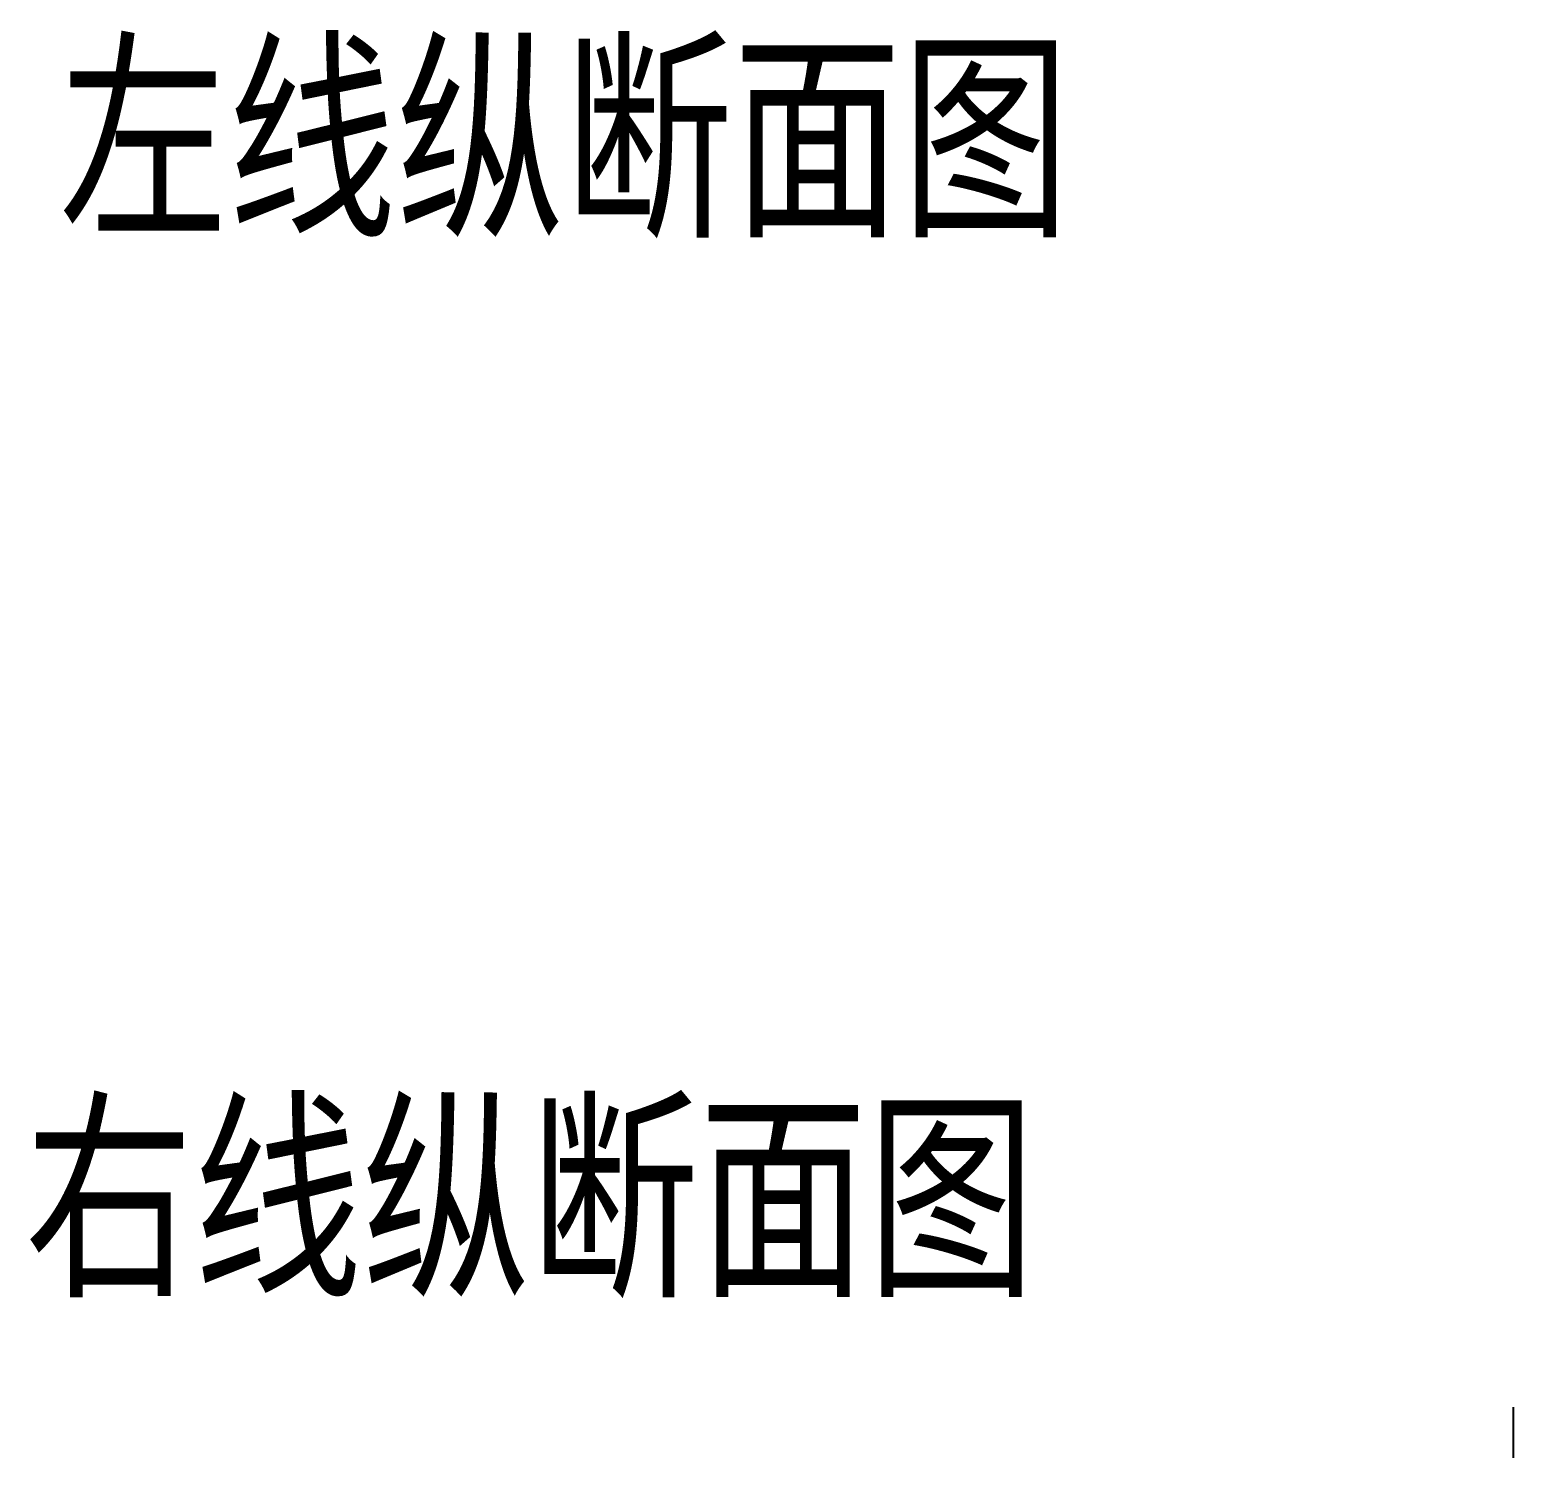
# Model space of a CAD drawing. Header units: millimetres. Extents: x 946 to 3601, y 223 to 2569.
# Drawn here: x 946.2 to 1275.6, y 222.9 to 534.9 of the extents above; entities that cross this region are included whole.
import ezdxf
from ezdxf.enums import TextEntityAlignment as Align

# ---------------------------------------------------------------- set-up
doc = ezdxf.new("R2010")
doc.units = ezdxf.units.MM
doc.layers.add('地质-标注栏', color=1, linetype='Continuous', lineweight=25)
doc.styles.add('LZ_FONTS_FS', font='', dxfattribs={"width": 0.7})
doc.styles.get('LZ_FONTS_FS').set_extended_font_data('仿宋_GB2312')

# ---------------------------------------------------------------- blocks, each defined once
blk = doc.blocks.new('WipeoutBlock')
at = {"color": 7}
blk.add_wipeout([(0, 0), (0, 1), (1, 1), (1, 0)], dxfattribs=at)

msp = doc.modelspace()

# ---------------------------------------------------------------- linework, layer by layer
at = {"layer": '地质-标注栏', "linetype": 'Continuous'}
msp.add_line((1270.39, 233.96), (1270.39, 222.86), dxfattribs=at)

# ---------------------------------------------------------------- block references
at = {"linetype": 'Continuous'}
for p, xscale, yscale in [((1232, 351.36), 3.827567547823446, 1.261189183291599), ((1216.38, 350.73), 2.621621580381725, 0.4605405405405509), ((1226.26, 350.38), 1.289729711171685, 0.3589189189189074), ((1239.78, 351.12), 2.621621580381725, 0.4605405405405509), ((1249.66, 350.77), 1.289729711171685, 0.3654054054053904), ((1264.38, 349.82), 2.621621580381725, 0.4605405405405509), ((1274.26, 349.47), 1.289729711171685, 0.3654054054053904)]:
    msp.add_blockref('WipeoutBlock', p, dxfattribs=dict(at, xscale=xscale, yscale=yscale))

# ---------------------------------------------------------------- texts
at = {"color": 7, "style": 'LZ_FONTS_FS', "width": 0.75}
for s, p in [('左线纵断面图', (1173.47, 493.55, -12.5)), ('右线纵断面图', (1165.99, 261.94))]:
    msp.add_text(s, height=36, dxfattribs=at).set_placement(p, align=Align.RIGHT)

# ---------------------------------------------------------------- next in the draw order: block references
at = {"linetype": 'Continuous'}
for p, xscale, yscale in [((1226.26, 352.38), 1.289729711171685, 0.3589189189189074), ((1235.93, 351.55), 2.072626996839472, 0.9262702702702701), ((1249.66, 352.77), 1.289729711171685, 0.3589189189189074), ((1219.3, 350.73, 0), 1.200000009999894, 0.4800000039999577), ((1223.13, 349.38), 3.227026975477156, 0.5556756756756659), ((1242.7, 351.12, 0), 1.200000009999894, 0.4800000039999577), ((1246.53, 349.47), 3.227026975477156, 0.5556756756756659), ((1267.3, 349.82, 0), 1.200000009999894, 0.4800000039999577), ((1274.26, 351.47), 1.289729711171685, 0.3589189189189074)]:
    msp.add_blockref('WipeoutBlock', p, dxfattribs=dict(at, xscale=xscale, yscale=yscale))

# ---------------------------------------------------------------- next in the draw order: block references
for p, xscale, yscale in [((1216.38, 352.73), 2.621621580381725, 0.4605405405405509), ((1226.26, 354.38), 1.289729711171685, 0.3654054054053904), ((1239.78, 353.12), 2.621621580381725, 0.4605405405405509), ((1249.66, 354.77), 1.289729711171685, 0.3654054054053904), ((1274.26, 353.47), 1.289729711171685, 0.3654054054053904), ((1264.38, 351.82), 2.621621580381725, 0.4605405405405509)]:
    msp.add_blockref('WipeoutBlock', p, dxfattribs=dict(at, xscale=xscale, yscale=yscale))

# ---------------------------------------------------------------- next in the draw order: block references
for p, xscale, yscale in [((1226.26, 356.38), 1.289729711171685, 0.3589189189189074), ((1248.7, 356.07), 1.064864864864785, 0.544864864864876), ((1274.26, 355.47), 1.289729711171685, 0.3654054054053904), ((1219.3, 352.73, 0), 1.200000009999894, 0.4800000039999577), ((1242.7, 353.12, 0), 1.200000009999894, 0.4800000039999577), ((1246.53, 353.67), 3.227026975477156, 0.5556756756756659), ((1271.13, 352.37), 3.227026975477156, 0.5556756756756659), ((1267.3, 351.82, 0), 1.200000009999894, 0.4800000039999577)]:
    msp.add_blockref('WipeoutBlock', p, dxfattribs=dict(at, xscale=xscale, yscale=yscale))

# ---------------------------------------------------------------- next in the draw order: block references
for p, xscale, yscale in [((1216.38, 354.4), 2.621621580381725, 0.4605405405405509), ((1223.13, 354.28), 3.227026975477156, 0.5556756756756659), ((1239.78, 354.72), 2.621621580381725, 0.4518918918918917), ((1264.38, 353.49), 2.621621580381725, 0.4605405405405509), ((1273.3, 354.88), 1.064864864864785, 0.544864864864876), ((1238.24, 351.55), 6.011891792915958, 0.877837837837824)]:
    msp.add_blockref('WipeoutBlock', p, dxfattribs=dict(at, xscale=xscale, yscale=yscale))

# ---------------------------------------------------------------- next in the draw order: block references
at = {"linetype": 'Continuous', "xscale": 1.200000009999894, "yscale": 0.4800000039999577}
for p in [(1219.3, 354.4, 0), (1242.7, 354.72, 0), (1267.3, 353.49, 0)]:
    msp.add_blockref('WipeoutBlock', p, dxfattribs=at)

# ---------------------------------------------------------------- next in the draw order: block references
at = {"linetype": 'Continuous', "xscale": 2.621621580381725}
for p, yscale in [((1216.38, 354.33), 0.4518918918918917), ((1239.78, 354.8), 0.4605405405405509), ((1264.38, 353.42), 0.4518918918918917)]:
    msp.add_blockref('WipeoutBlock', p, dxfattribs=dict(at, yscale=yscale))

# ---------------------------------------------------------------- next in the draw order: block references
at = {"linetype": 'Continuous', "xscale": 1.200000009999894, "yscale": 0.4800000039999577}
for p in [(1219.3, 354.33, 0), (1242.7, 354.8, 0), (1267.3, 353.42, 0)]:
    msp.add_blockref('WipeoutBlock', p, dxfattribs=at)

# ---------------------------------------------------------------- next in the draw order: block references
at = {"linetype": 'Continuous', "xscale": 2.621621580381725, "yscale": 0.4605405405405509}
for p in [(1216.38, 356.4), (1264.38, 355.49)]:
    msp.add_blockref('WipeoutBlock', p, dxfattribs=at)

# ---------------------------------------------------------------- next in the draw order: block references
at = {"linetype": 'Continuous', "xscale": 1.200000009999894, "yscale": 0.4800000039999577}
for p in [(1219.3, 356.4, 0), (1267.3, 355.49, 0)]:
    msp.add_blockref('WipeoutBlock', p, dxfattribs=at)

# ---------------------------------------------------------------- next in the draw order: block references
at = {"linetype": 'Continuous', "xscale": 2.621621580381725}
for p, yscale in [((1216.38, 356.33), 0.4605405405405509), ((1264.38, 355.42), 0.4518918918918917)]:
    msp.add_blockref('WipeoutBlock', p, dxfattribs=dict(at, yscale=yscale))

# ---------------------------------------------------------------- next in the draw order: block references
at = {"linetype": 'Continuous', "xscale": 1.200000009999894, "yscale": 0.4800000039999577}
for p in [(1219.3, 356.33, 0), (1267.3, 355.42, 0)]:
    msp.add_blockref('WipeoutBlock', p, dxfattribs=at)

doc.saveas('drawing.dxf')
